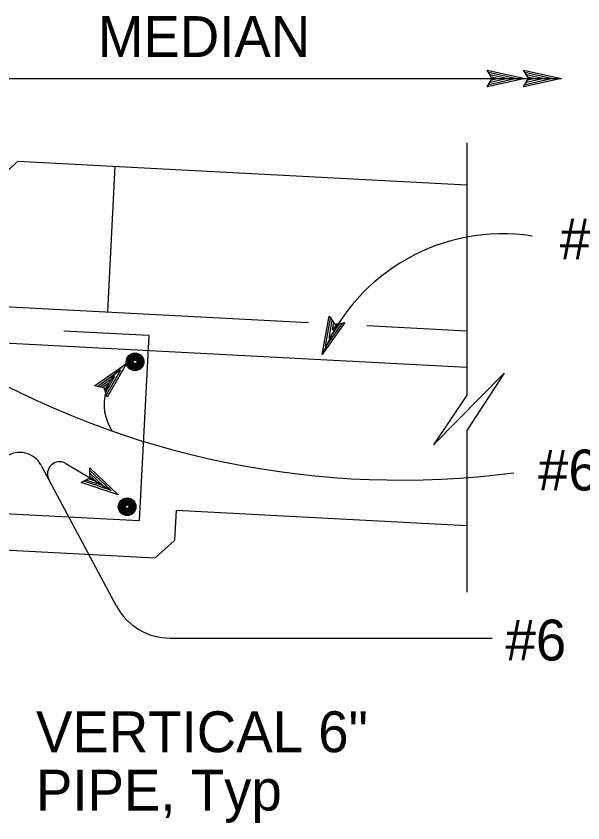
# Model space of a CAD drawing. Extents: x 0 to 2.83, y 0 to 1.83.
# Drawn here: x 0.7641 to 0.9261, y 0.5208 to 0.7513 of the extents above; entities that cross this region are included whole.
import ezdxf

# ---------------------------------------------------------------- set-up
doc = ezdxf.new("R2010")
doc.units = 0
for name, color, linetype in [('212 Leaders and Dim Lines', 7, 'Continuous'), ('214 Text and Titles', 7, 'Continuous'), ('216 Rebar', 7, 'Continuous'), ('241 Concrete', 7, 'Continuous')]:
    doc.layers.add(name, color=color, linetype=linetype)

msp = doc.modelspace()

# ---------------------------------------------------------------- linework, layer by layer
at = {"layer": '212 Leaders and Dim Lines'}
for p, q in [((0.9001801385293623, 0.7334468065900702), (0.8987333018131902, 0.7358713243525443)), ((0.8987333018131902, 0.7358713243525443), (0.8987333018131902, 0.7358713243525443)), ((0.8987333018131902, 0.7358713243525443), (0.9095862175889197, 0.7334468065900702)), ((0.8991269988788156, 0.7352282858120234), (0.9070895220310816, 0.7334500873989505)), ((0.9105540562085814, 0.7334468065900702), (0.9091039386835287, 0.7358713243525443)), ((0.9091039386835287, 0.7358713243525443), (0.9091039386835287, 0.7358713243525443)), ((0.9091039386835287, 0.7358713243525443), (0.919956854459258, 0.7334468065900702)), ((0.9094976357491541, 0.7352282858120234), (0.9174601589014192, 0.7334500873989505)), ((0.46271380163350273, 0.7334468065900702), (0.919956854459258, 0.7334468065900702)), ((0.9095862175889197, 0.7334468065900702), (0.8987333018131902, 0.7310419736808775)), ((0.8987333018131902, 0.7310419736808775), (0.9001801385293623, 0.7334468065900702)), ((0.9070698371778004, 0.73344352578119), (0.8991565261587375, 0.7316915738391588)), ((0.9045862648554821, 0.7334533682078307), (0.8994780454289979, 0.7323182083352786)), ((0.8995469424154823, 0.7345786856537421), (0.9045862648554821, 0.7334533682078307)), ((0.8998684616857426, 0.7339487703487422), (0.9020895692976442, 0.7334533682078307)), ((0.9020895692976442, 0.7334533682078307), (0.8999045505834243, 0.7329678084935598)), ((0.919956854459258, 0.7334468065900702), (0.9091039386835287, 0.7310419736808775)), ((0.9091039386835287, 0.7310419736808775), (0.9105540562085814, 0.7334468065900702)), ((0.917440474048138, 0.73344352578119), (0.9095304438379559, 0.7316915738391588)), ((0.9095862175889197, 0.7334468065900702), (0.9095862175889197, 0.7334468065900702)), ((0.9149601825347012, 0.7334533682078307), (0.909851963108217, 0.7323182083352786)), ((0.9099208600947013, 0.7345786856537421), (0.9149601825347012, 0.7334533682078307)), ((0.910239098556081, 0.7339487703487422), (0.9124634869768625, 0.7334533682078307)), ((0.9124634869768625, 0.7334533682078307), (0.9102751874537635, 0.7329678084935598)), ((0.919956854459258, 0.7334468065900702), (0.919956854459258, 0.7334468065900702)), ((0.8987333018131902, 0.7310419736808775), (0.8987333018131902, 0.7310419736808775)), ((0.9091039386835287, 0.7310419736808775), (0.9091039386835287, 0.7310419736808775)), ((0.8516143246756384, 0.6546319348608255), (0.8535335978705608, 0.6655799940940806)), ((0.8579987787565243, 0.6637328986945233), (0.8516143246756384, 0.6546319348608255)), ((0.852569040059779, 0.6569580283568932), (0.8539732262605078, 0.6649369555535599)), ((0.8572540351407166, 0.6636180703837161), (0.852569040059779, 0.6569383435036119)), ((0.8535270362527994, 0.6592480329552786), (0.8544292586948569, 0.664402183706086)), ((0.8535335978705608, 0.6655799940940806), (0.8535335978705608, 0.6655799940940806)), ((0.8535335978705608, 0.6655799940940806), (0.8552068103994671, 0.6633227975844973)), ((0.8544817516369406, 0.6615544415980651), (0.8548688870848054, 0.6637624259744453)), ((0.8552068103994671, 0.6633227975844973), (0.8579987787565243, 0.6637328986945233)), ((0.8579987787565243, 0.6637328986945233), (0.8579987787565243, 0.6637328986945233)), ((0.8564896066716278, 0.6634769956018671), (0.8535270362527994, 0.6592480329552786)), ((0.8557907943801442, 0.6634212218509036), (0.8544817516369406, 0.6615544415980651)), ((0.8516143246756384, 0.6546319348608255), (0.8516143246756384, 0.6546319348608255)), ((0.7865480106397945, 0.6456540013601354), (0.7956456936646128, 0.6520482978676614)), ((0.7872861926378415, 0.6455096457694062), (0.7939659195179458, 0.6502012024681041)), ((0.7939560770913044, 0.6501815176148229), (0.7899239629775289, 0.6431540249934167)), ((0.7956456936646128, 0.6520482978676614), (0.7901175307014612, 0.6423994389509687)), ((0.7956456936646128, 0.6520482978676614), (0.7956456936646128, 0.6520482978676614)), ((0.7880539019158103, 0.6453849750319582), (0.7922763029446384, 0.6483541070685468)), ((0.7922763029446384, 0.6483541070685468), (0.7896746215026336, 0.6438101867694583)), ((0.7893137325258098, 0.6450929830416197), (0.7865480106397945, 0.6456540013601354)), ((0.7865480106397945, 0.6456540013601354), (0.7865480106397945, 0.6456540013601354)), ((0.7887297485451328, 0.6451979689257864), (0.7905932479890915, 0.6465070116689896)), ((0.7905932479890915, 0.6465070116689896), (0.7894810537787004, 0.6445647728119062)), ((0.7901175307014612, 0.6423994389509687), (0.7893137325258098, 0.6450929830416197)), ((0.7901175307014612, 0.6423994389509687), (0.7901175307014612, 0.6423994389509687)), ((0.792809106306784, 0.5827756587665026), (0.7713723010835035, 0.6228179311494453)), ((0.7783210542917844, 0.6235036202054088), (0.7913337265533547, 0.6157363051815156)), ((0.7852304377935029, 0.6193845646563072), (0.7852304377935029, 0.6222093411021666)), ((0.7852304377935029, 0.6222093411021666), (0.7852304377935029, 0.6222093411021666)), ((0.7852304377935029, 0.6222093411021666), (0.7933045084476955, 0.6145650564112812)), ((0.7852173145579815, 0.619978391063625), (0.7868741230424873, 0.6184101644188853)), ((0.7852369994112628, 0.6214547550597186), (0.7911621402489197, 0.6158478526834427)), ((0.7852665266911855, 0.6206772033551093), (0.7890164912412639, 0.6171306489556041)), ((0.7933045084476955, 0.6145650564112812), (0.7827534270889454, 0.6180623986775833)), ((0.782756707897826, 0.6180591178687032), (0.7852304377935029, 0.6193845646563072)), ((0.782756707897826, 0.6180623986775833), (0.782756707897826, 0.6180623986775833)), ((0.7911424553956384, 0.6158511334923229), (0.7834522393804306, 0.6184003219922447)), ((0.7890164912412639, 0.6171306489556041), (0.7840493465966274, 0.6187743342045885)), ((0.7868741230424873, 0.6184101644188853), (0.7847481588881128, 0.61911553832813)), ((0.7933045084476955, 0.6145650564112812), (0.7933045084476955, 0.6145650564112812)), ((0.8081140797329563, 0.5736090787552004), (0.9001571728672012, 0.5736090787552004))]:
    msp.add_line(p, q, dxfattribs=at)
for centre, radius, start, end in [((0.9031377686039939, 0.63334467564241), 0.055747221545262175, 81.31949722222224, 157.55178611111114), ((0.8740015760764387, 0.8682689849062326), 0.24951615436298252, 239.52865555555556, 277.441325), ((0.802864833890597, 0.6404148336949848), 0.013623423342462663, 113.67997500000007, 214.22956388888895), ((0.7651588702565503, 0.619708634095478), 0.0069444261980100026, 28.17406111111111, 125.24452500000001), ((0.7765399431170541, 0.620521041197721), 0.0034722130990050004, 59.18167777777778, 208.16618611111113), ((0.8081147831374587, 0.5909700721477933), 0.017361065495025006, 208.16580555555555, 270)]:
    msp.add_arc(centre, radius, start, end, dxfattribs=at)
at = {"layer": '216 Rebar'}
for p, q in [((0.8020117752157683, 0.6600518311309297), (0.7777403511199873, 0.6613247849764505)), ((0.8020117752157683, 0.6600518311309297), (0.7992427725208731, 0.6072045616885338)), ((0.744574654149961, 0.6587460691966067), (0.8929328317129822, 0.6509705521505129)), ((0.7420287464589193, 0.6102032210050442), (0.7992427725208731, 0.6072045616885338))]:
    msp.add_line(p, q, dxfattribs=at)
for centre, radius in [((0.798121392045617, 0.6525236870744036), 0.00251966122), ((0.798121392045617, 0.6525236870744036), 0.002393678159), ((0.798121392045617, 0.6525236870744036), 0.0022676950979999997), ((0.798121392045617, 0.6525236870744036), 0.002141712037), ((0.798121392045617, 0.6525236870744036), 0.0020157289759999996), ((0.798121392045617, 0.6525236870744036), 0.001889745915), ((0.798121392045617, 0.6525236870744036), 0.001763762854), ((0.798121392045617, 0.6525236870744036), 0.001637779793), ((0.798121392045617, 0.6525236870744036), 0.001511796732), ((0.798121392045617, 0.6525236870744036), 0.001385813671), ((0.798121392045617, 0.6525236870744036), 0.00125983061), ((0.798121392045617, 0.6525236870744036), 0.0011338475489999999), ((0.798121392045617, 0.6525236870744036), 0.0010078644879999998), ((0.798121392045617, 0.6525236870744036), 0.000881881427), ((0.798121392045617, 0.6525236870744036), 0.000755898366), ((0.798121392045617, 0.6525236870744036), 0.000629915305), ((0.798121392045617, 0.6525236870744036), 0.0005039322439999999), ((0.7958514003814011, 0.6111438289109999), 0.00251966122), ((0.7958514003814011, 0.6111438289109999), 0.002393678159), ((0.7958514003814011, 0.6111438289109999), 0.0022676950979999997), ((0.7958514003814011, 0.6111438289109999), 0.002141712037), ((0.7958514003814011, 0.6111438289109999), 0.0020157289759999996), ((0.7958514003814011, 0.6111438289109999), 0.001889745915), ((0.7958514003814011, 0.6111438289109999), 0.001763762854), ((0.7958514003814011, 0.6111438289109999), 0.001637779793), ((0.7958514003814011, 0.6111438289109999), 0.001511796732), ((0.7958514003814011, 0.6111438289109999), 0.001385813671), ((0.7958514003814011, 0.6111438289109999), 0.00125983061), ((0.7958514003814011, 0.6111438289109999), 0.0011338475489999999), ((0.7958514003814011, 0.6111438289109999), 0.0010078644879999998), ((0.7958514003814011, 0.6111438289109999), 0.000881881427), ((0.7958514003814011, 0.6111438289109999), 0.000755898366), ((0.7958514003814011, 0.6111438289109999), 0.000629915305), ((0.7958514003814011, 0.6111438289109999), 0.0005039322439999999)]:
    msp.add_circle(centre, radius, dxfattribs=at)
at = {"layer": '241 Concrete'}
for p, q in [((0.8929328317129822, 0.7151070849497057), (0.8929328317129822, 0.6430014673804869)), ((0.7353523003876956, 0.6818298404777526), (0.7646368004524354, 0.7098479483147317)), ((0.7646368004524354, 0.7098479483147317), (0.8929328317129822, 0.7031255709191848)), ((0.7923760395345961, 0.7083945499807994), (0.7901943016292586, 0.6667873317619974)), ((0.2596743824640499, 0.6945889062128828), (0.8476972470003246, 0.663774057546252)), ((0.8642931711756711, 0.6629043619565244), (0.8929328317129822, 0.6614035243895755)), ((0.8833988011070961, 0.6287857225025442), (0.9035659332937372, 0.6493170244748879)), ((0.9035659332937372, 0.6493170244748879), (0.8929328317129822, 0.6328736103672837)), ((0.8929328317129822, 0.6430014673804869), (0.8833988011070961, 0.6287857225025442)), ((0.8929328317129822, 0.6328736103672837), (0.8929328317129822, 0.5866995061872317)), ((0.8098299427773049, 0.6101244815919192), (0.8093739103429559, 0.6014565845304087)), ((0.809826661968425, 0.6101244815919192), (0.8929328317129822, 0.6057675673990025)), ((0.803898240321889, 0.5965288095923359), (0.8093739103429559, 0.6014565845304087)), ((0.7362774884919142, 0.6000720831829609), (0.803898240321889, 0.5965288095923359))]:
    msp.add_line(p, q, dxfattribs=at)

# ---------------------------------------------------------------- texts
at = {"layer": '212 Leaders and Dim Lines'}
msp.add_text('MEDIAN', height=0.01166655703418261, dxfattribs=at).set_placement((0.7874900603449277, 0.7396009547719549))
at = {"layer": '214 Text and Titles'}
for s, p in [('#5', (0.9194975276430256, 0.681805960725764)), ('#6 X 8\'-0", Typ', (0.9132272200073089, 0.6157907101938468)), ('#6', (0.9039468607863765, 0.5672227693211244)), ('VERTICAL 6" ', (0.769810636056524, 0.5410303184938436)), ('PIPE, Typ', (0.769810636056524, 0.524363761459661))]:
    msp.add_text(s, height=0.01166655703418261, dxfattribs=at).set_placement(p)

doc.saveas('drawing.dxf')
